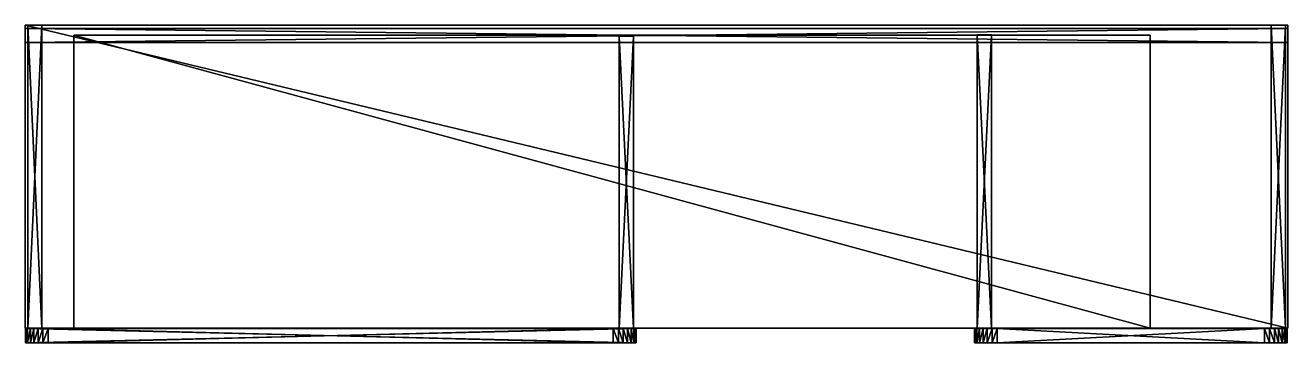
# Model space of a CAD drawing. Header units: centimetres. Extents: x -897 to 897, y -225 to 225.
import ezdxf

# ---------------------------------------------------------------- set-up
doc = ezdxf.new("R2010")
doc.units = ezdxf.units.CM
for name, color, linetype, true_color in [('back', 7, 'Continuous', 0x57e1c6), ('beige', 7, 'Continuous', 0x5858e1), ('grey', 7, 'Continuous', 0x57e1c6)]:
    doc.layers.add(name, color=color, linetype=linetype, true_color=true_color)

msp = doc.modelspace()

# ---------------------------------------------------------------- meshes
at = {"layer": 'back', "color": 116, "true_color": 0x06873a}
mesh = msp.add_polyface(dxfattribs=at)
corners = [(896.7, 200.8, 139.2), (-896.7, 200.8, 139.2), (896.7, 200.8, -181.1), (-896.7, 200.8, -181.1)]
mesh.append_faces([[corners[k] for k in face] for face in [(0, 1, 3), (3, 2, 0)]], dxfattribs={"vtx2": -1, "color": 116})
at = {"layer": 'beige', "color": 116, "true_color": 0x06873a}
mesh = msp.add_polyface(dxfattribs=at)
corners = [(-889.5, -225.2, 174), (-884.5, -225.2, 179), (-884.5, -205.2, 179), (-889.5, -205.2, 174), (-893.3, -225.2, 168), (-893.3, -205.2, 168), (-895.7, -225.2, 161.2), (-895.7, -205.2, 161.2), (-896.6, -225.2, 153.8), (-896.6, -205.2, 153.8), (-896.6, -205.2, 1.5), (-896.6, -225.2, 1.5), (-878.5, -205.2, 182.8), (-878.5, -225.2, 182.8), (-889.5, -225.2, -168.7), (-889.5, -205.2, -168.7), (-884.5, -205.2, -173.6), (-893.3, -225.2, -162.7), (-893.3, -205.2, -162.7), (-895.7, -225.2, -155.9), (-895.7, -205.2, -155.9), (-896.6, -225.2, -148.5), (-896.6, -205.2, -148.5), (-896.6, -225.2, -2.7), (-896.6, -205.2, -2.7), (-878.5, -225.2, -177.5)]
mesh.append_faces([[corners[k] for k in face] for face in [(3, 12, 10), (3, 10, 7), (6, 11, 13), (6, 13, 0), (19, 14, 25)]], dxfattribs={"vtx0": -1, "vtx1": -1, "vtx2": -1, "color": 116})
mesh.append_faces([[corners[k] for k in face] for face in [(5, 3, 7), (4, 6, 0)]], dxfattribs={"vtx1": -1, "color": 116})
mesh.append_faces([[corners[k] for k in face] for face in [(0, 1, 2), (2, 3, 0), (4, 0, 3), (3, 5, 4), (6, 4, 5), (5, 7, 6), (8, 6, 7), (7, 9, 8), (8, 9, 10), (10, 11, 8), (10, 9, 7), (6, 8, 11), (14, 15, 16), (17, 18, 15), (15, 14, 17), (19, 20, 18), (18, 17, 19), (21, 22, 20), (20, 19, 21), (21, 23, 24), (24, 22, 21), (16, 15, 18), (18, 20, 22), (23, 21, 19), (19, 17, 14)]], dxfattribs={"vtx2": -1, "color": 116})
mesh = msp.add_polyface(dxfattribs=at)
corners = [(-871.7, -225.2, 185.2), (-864.3, -225.2, 186.1), (-864.3, -205.2, 186.1), (-871.7, -205.2, 185.2), (-878.5, -225.2, 182.8), (-878.5, -205.2, 182.8), (-884.5, -225.2, 179), (-884.5, -205.2, 179), (-889.5, -205.2, 174), (-54, -205.2, 185.2), (-32.4, -205.2, 168), (-896.6, -205.2, 1.5), (-54, -225.2, 185.2), (-896.6, -225.2, 1.5), (-32.4, -225.2, 168), (-889.5, -225.2, 174), (-871.7, -225.2, -179.9), (-871.7, -205.2, -179.9), (-864.3, -205.2, -180.7), (-864.3, -225.2, -180.7), (-878.5, -225.2, -177.5), (-878.5, -205.2, -177.5), (-884.5, -225.2, -173.6), (-884.5, -205.2, -173.6), (-889.5, -225.2, -168.7), (-61.4, -205.2, -180.7), (-893.3, -205.2, -162.7), (-29.1, -205.2, -2.7), (-896.6, -205.2, -148.5), (-896.6, -205.2, -2.7), (-54, -225.2, -179.9), (-895.7, -225.2, -155.9), (-896.6, -225.2, -2.7), (-32.4, -225.2, -162.7), (-29.1, -225.2, 1.5)]
mesh.append_faces([[corners[k] for k in face] for face in [(5, 2, 9), (5, 10, 11), (12, 1, 4), (13, 14, 4), (17, 23, 26), (27, 26, 28), (20, 19, 30), (31, 20, 30), (32, 31, 33)]], dxfattribs={"vtx0": -1, "vtx1": -1, "vtx2": -1, "color": 116})
mesh.append_faces([[corners[k] for k in face] for face in [(29, 27, 28)]], dxfattribs={"vtx1": -1, "color": 116})
mesh.append_faces([[corners[k] for k in face] for face in [(0, 1, 2), (2, 3, 0), (4, 0, 3), (3, 5, 4), (6, 4, 5), (5, 7, 6), (8, 7, 5), (5, 3, 2), (1, 0, 4), (4, 6, 15), (16, 17, 18), (18, 19, 16), (20, 21, 17), (17, 16, 20), (22, 23, 21), (21, 20, 22), (23, 22, 24), (25, 18, 17), (17, 21, 23), (24, 22, 20), (20, 16, 19), (34, 13, 11), (27, 29, 32)]], dxfattribs={"vtx2": -1, "color": 116})
mesh = msp.add_polyface(dxfattribs=at)
corners = [(-54, -225.2, 185.2), (-54, -205.2, 185.2), (-61.4, -205.2, 186.1), (-61.4, -225.2, 186.1), (-47.2, -225.2, 182.8), (-47.2, -205.2, 182.8), (-54, -225.2, -179.9), (-61.4, -225.2, -180.7), (-61.4, -205.2, -180.7), (-54, -205.2, -179.9), (-47.2, -225.2, -177.5), (-47.2, -205.2, -177.5), (-864.3, -205.2, 186.1), (-878.5, -205.2, 182.8), (-32.4, -205.2, 168), (-29.1, -205.2, 153.8), (-29.1, -205.2, 1.5), (-896.6, -205.2, 1.5), (-896.6, -225.2, 1.5), (-29.1, -225.2, 1.5), (-29.1, -225.2, 153.8), (-32.4, -225.2, 168), (-864.3, -225.2, 186.1), (-878.5, -225.2, 182.8), (-864.3, -225.2, -180.7), (-864.3, -205.2, -180.7), (-871.7, -205.2, -179.9), (-30, -205.2, -155.9), (-893.3, -205.2, -162.7), (-29.1, -205.2, -2.7), (-41.2, -225.2, -173.6), (-895.7, -225.2, -155.9), (-32.4, -225.2, -162.7), (-896.6, -225.2, -2.7), (-29.1, -225.2, -148.5), (-29.1, -225.2, -2.7)]
mesh.append_faces([[corners[k] for k in face] for face in [(13, 1, 14), (14, 15, 17), (18, 20, 21), (21, 0, 23), (11, 8, 26), (27, 11, 26), (27, 26, 28), (29, 27, 28), (31, 6, 32), (33, 32, 34)]], dxfattribs={"vtx0": -1, "vtx1": -1, "vtx2": -1, "color": 116})
mesh.append_faces([[corners[k] for k in face] for face in [(35, 33, 34)]], dxfattribs={"vtx1": -1, "color": 116})
mesh.append_faces([[corners[k] for k in face] for face in [(0, 1, 2), (2, 3, 0), (4, 5, 1), (1, 0, 4), (6, 7, 8), (8, 9, 6), (10, 6, 9), (9, 11, 10), (12, 2, 1), (15, 16, 17), (18, 19, 20), (0, 3, 22), (3, 2, 12), (12, 22, 3), (8, 7, 24), (24, 25, 8), (11, 9, 8), (24, 7, 6), (6, 10, 30), (17, 16, 19), (33, 35, 29)]], dxfattribs={"vtx2": -1, "color": 116})
mesh = msp.add_polyface(dxfattribs=at)
corners = [(-41.2, -225.2, 179), (-41.2, -205.2, 179), (-47.2, -205.2, 182.8), (-47.2, -225.2, 182.8), (-36.2, -225.2, 174), (-36.2, -205.2, 174), (-32.4, -225.2, 168), (-32.4, -205.2, 168), (-30, -225.2, 161.2), (-30, -205.2, 161.2), (-29.1, -225.2, 153.8), (-41.2, -225.2, -173.6), (-47.2, -225.2, -177.5), (-47.2, -205.2, -177.5), (-41.2, -205.2, -173.6), (-36.2, -225.2, -168.7), (-36.2, -205.2, -168.7), (-32.4, -225.2, -162.7), (-32.4, -205.2, -162.7), (-30, -225.2, -155.9), (-30, -205.2, -155.9), (-29.1, -225.2, -148.5), (-29.1, -205.2, -148.5), (-54, -205.2, 185.2), (-29.1, -205.2, 153.8), (-54, -225.2, 185.2), (-54, -225.2, -179.9)]
mesh.append_faces([[corners[k] for k in face] for face in [(23, 1, 7), (6, 0, 25), (20, 16, 13), (26, 11, 17)]], dxfattribs={"vtx0": -1, "vtx1": -1, "vtx2": -1, "color": 116})
mesh.append_faces([[corners[k] for k in face] for face in [(0, 1, 2), (2, 3, 0), (4, 5, 1), (1, 0, 4), (6, 7, 5), (5, 4, 6), (8, 9, 7), (7, 6, 8), (9, 8, 10), (11, 12, 13), (13, 14, 11), (15, 11, 14), (14, 16, 15), (17, 15, 16), (16, 18, 17), (19, 17, 18), (18, 20, 19), (21, 19, 20), (20, 22, 21), (23, 2, 1), (1, 5, 7), (7, 9, 24), (10, 8, 6), (6, 4, 0), (0, 3, 25), (20, 18, 16), (16, 14, 13), (11, 15, 17), (17, 19, 21)]], dxfattribs={"vtx2": -1, "color": 116})
mesh = msp.add_polyface(dxfattribs=at)
corners = [(-29.1, -225.2, 153.8), (-29.1, -205.2, 153.8), (-30, -205.2, 161.2), (-29.1, -205.2, 1.5), (-29.1, -225.2, 1.5), (-29.1, -205.2, -148.5), (-29.1, -205.2, -2.7), (-29.1, -225.2, -2.7), (-29.1, -225.2, -148.5), (-30, -205.2, -155.9), (455.1, -225.2, 168), (458.9, -225.2, 174), (458.9, -205.2, 174), (455.1, -205.2, 168), (452.7, -225.2, 161.2), (452.7, -205.2, 161.2), (451.8, -225.2, 153.8), (451.8, -205.2, 153.8), (451.8, -205.2, -148.5), (451.8, -225.2, -148.5), (463.9, -205.2, -173.6), (458.9, -205.2, -168.7), (455.1, -205.2, -162.7), (452.7, -205.2, -155.9), (469.9, -205.2, 182.8), (452.7, -225.2, -155.9), (455.1, -225.2, -162.7), (458.9, -225.2, -168.7), (463.9, -225.2, -173.6)]
mesh.append_faces([[corners[k] for k in face] for face in [(20, 22, 18), (24, 18, 15), (19, 26, 28), (14, 19, 11)]], dxfattribs={"vtx0": -1, "vtx1": -1, "vtx2": -1, "color": 116})
mesh.append_faces([[corners[k] for k in face] for face in [(13, 12, 15), (10, 14, 11)]], dxfattribs={"vtx1": -1, "color": 116})
mesh.append_faces([[corners[k] for k in face] for face in [(0, 1, 2), (3, 1, 0), (0, 4, 3), (5, 6, 7), (7, 8, 5), (6, 5, 9), (10, 11, 12), (12, 13, 10), (14, 10, 13), (13, 15, 14), (16, 14, 15), (15, 17, 16), (18, 19, 16), (16, 17, 18), (20, 21, 22), (22, 23, 18), (18, 17, 15), (14, 16, 19), (19, 25, 26), (26, 27, 28), (26, 22, 21), (21, 27, 26), (25, 23, 22), (22, 26, 25), (19, 18, 23), (23, 25, 19)]], dxfattribs={"vtx2": -1, "color": 116})
mesh = msp.add_polyface(dxfattribs=at)
corners = [(476.7, -225.2, 185.2), (484.1, -225.2, 186.1), (484.1, -205.2, 186.1), (476.7, -205.2, 185.2), (469.9, -225.2, 182.8), (469.9, -205.2, 182.8), (463.9, -225.2, 179), (463.9, -205.2, 179), (458.9, -225.2, 174), (458.9, -205.2, 174), (863.6, -205.2, -180.7), (476.7, -205.2, -179.9), (469.9, -205.2, -177.5), (463.9, -205.2, -173.6), (451.8, -205.2, -148.5), (452.7, -205.2, 161.2), (463.9, -225.2, -173.6), (469.9, -225.2, -177.5), (476.7, -225.2, -179.9), (484.1, -225.2, -180.7), (863.6, -225.2, -180.7), (451.8, -225.2, -148.5), (484.1, -205.2, -180.7), (458.9, -225.2, -168.7), (458.9, -205.2, -168.7)]
mesh.append_faces([[corners[k] for k in face] for face in [(5, 2, 10), (10, 11, 13), (10, 13, 14), (5, 10, 14), (9, 5, 15), (16, 18, 20), (21, 16, 20), (20, 1, 4), (21, 20, 4), (21, 4, 8)]], dxfattribs={"vtx0": -1, "vtx1": -1, "vtx2": -1, "color": 116})
mesh.append_faces([[corners[k] for k in face] for face in [(0, 1, 2), (2, 3, 0), (4, 0, 3), (3, 5, 4), (6, 4, 5), (5, 7, 6), (8, 6, 7), (7, 9, 8), (9, 7, 5), (5, 3, 2), (11, 12, 13), (16, 17, 18), (18, 19, 20), (1, 0, 4), (4, 6, 8), (18, 11, 22), (22, 19, 18), (17, 12, 11), (11, 18, 17), (16, 13, 12), (12, 17, 16), (23, 24, 13), (13, 16, 23)]], dxfattribs={"vtx2": -1, "color": 116})
mesh = msp.add_polyface(dxfattribs=at)
corners = [(870.9, -225.2, 185.2), (870.9, -205.2, 185.2), (863.6, -205.2, 186.1), (863.6, -225.2, 186.1), (877.7, -225.2, 182.8), (877.7, -205.2, 182.8), (883.7, -225.2, 179), (883.7, -205.2, 179), (870.9, -225.2, -179.9), (863.6, -225.2, -180.7), (863.6, -205.2, -180.7), (870.9, -205.2, -179.9), (877.7, -225.2, -177.5), (877.7, -205.2, -177.5), (883.7, -225.2, -173.6), (883.7, -205.2, -173.6), (888.7, -205.2, 174), (895.8, -205.2, -148.5), (484.1, -205.2, 186.1), (484.1, -205.2, -180.7), (476.7, -205.2, -179.9), (895.8, -225.2, -148.5), (484.1, -225.2, 186.1), (484.1, -225.2, -180.7)]
mesh.append_faces([[corners[k] for k in face] for face in [(17, 15, 10), (5, 17, 10), (2, 5, 10), (9, 14, 21), (9, 21, 4), (9, 4, 3)]], dxfattribs={"vtx0": -1, "vtx1": -1, "vtx2": -1, "color": 116})
mesh.append_faces([[corners[k] for k in face] for face in [(15, 11, 10), (9, 3, 22)]], dxfattribs={"vtx0": -1, "vtx2": -1, "color": 116})
mesh.append_faces([[corners[k] for k in face] for face in [(18, 2, 10), (9, 8, 14)]], dxfattribs={"vtx1": -1, "vtx2": -1, "color": 116})
mesh.append_faces([[corners[k] for k in face] for face in [(0, 1, 2), (2, 3, 0), (4, 5, 1), (1, 0, 4), (6, 7, 5), (5, 4, 6), (8, 9, 10), (10, 11, 8), (12, 8, 11), (11, 13, 12), (14, 12, 13), (13, 15, 14), (2, 1, 5), (5, 7, 16), (15, 13, 11), (10, 19, 20), (8, 12, 14), (4, 0, 3), (3, 2, 18), (18, 22, 3), (10, 9, 23), (23, 19, 10)]], dxfattribs={"vtx2": -1, "color": 116})
mesh = msp.add_polyface(dxfattribs=at)
corners = [(888.7, -225.2, 174), (888.7, -205.2, 174), (883.7, -205.2, 179), (883.7, -225.2, 179), (892.5, -225.2, 168), (892.5, -205.2, 168), (895, -225.2, 161.2), (895, -205.2, 161.2), (895.8, -225.2, 153.8), (895.8, -205.2, 153.8), (895.8, -205.2, -148.5), (895.8, -225.2, -148.5), (888.7, -225.2, -168.7), (883.7, -225.2, -173.6), (883.7, -205.2, -173.6), (888.7, -205.2, -168.7), (892.5, -225.2, -162.7), (892.5, -205.2, -162.7), (895, -225.2, -155.9), (895, -205.2, -155.9), (877.7, -205.2, 182.8), (877.7, -225.2, 182.8)]
mesh.append_faces([[corners[k] for k in face] for face in [(20, 1, 7), (20, 7, 10), (10, 17, 14), (13, 16, 11), (11, 6, 0), (11, 0, 21)]], dxfattribs={"vtx0": -1, "vtx1": -1, "vtx2": -1, "color": 116})
mesh.append_faces([[corners[k] for k in face] for face in [(0, 1, 2), (2, 3, 0), (4, 5, 1), (1, 0, 4), (6, 7, 5), (5, 4, 6), (8, 9, 7), (7, 6, 8), (10, 9, 8), (8, 11, 10), (12, 13, 14), (14, 15, 12), (16, 12, 15), (15, 17, 16), (18, 16, 17), (17, 19, 18), (11, 18, 19), (19, 10, 11), (1, 5, 7), (7, 9, 10), (10, 19, 17), (17, 15, 14), (13, 12, 16), (16, 18, 11), (11, 8, 6), (6, 4, 0), (0, 3, 21)]], dxfattribs={"vtx2": -1, "color": 116})
at = {"layer": 'grey', "color": 116, "true_color": 0x06873a}
mesh = msp.add_polyface(dxfattribs=at)
corners = [(896.7, 220.8, 139.2), (-896.7, 220.8, 139.2), (896.7, 220.8, -181.1), (-896.7, 220.8, -181.1), (455.7, -204.4, -165.4), (455.7, -204.4, 128), (455.7, 211.5, -165.4), (455.7, 211.5, 128), (475.7, -204.4, -165.4), (475.7, -204.4, 128), (475.7, 211.5, -165.4), (475.7, 211.5, 128), (-52.8, -204.4, -165.4), (-52.8, -204.4, 128), (-52.8, 209.8, -165.4), (-52.8, 209.8, 128), (-32.8, -204.4, -165.4), (-32.8, -204.4, 128), (-32.8, 209.8, -165.4), (-32.8, 209.8, 128), (-893, -204.4, -165.4), (-893, -204.4, 128), (-893, 225.2, -165.4), (-893, 225.2, 128), (-873, -204.4, -165.4), (-873, -204.4, 128), (-873, 225.2, -165.4), (-873, 225.2, 128), (873.3, -204.4, -165.4), (873.3, -204.4, 128), (873.3, 225.2, -165.4), (873.3, 225.2, 128), (893.3, -204.4, -165.4), (893.3, -204.4, 128), (893.3, 225.2, -165.4), (893.3, 225.2, 128), (896.7, -204.4, 127.6), (-896.7, -204.4, 127.6), (896.7, 225.2, 127.6), (-896.7, 225.2, 127.6), (896.7, -204.4, 147.6), (-896.7, -204.4, 147.6), (896.7, 225.2, 147.6), (-896.7, 225.2, 147.6), (701.1, -204.4, -12.5), (-827.8, -204.4, -12.5), (701.1, 211.4, -12.5), (-827.8, 211.4, -12.5), (701.1, -204.4, 7.5), (-827.8, -204.4, 7.5), (701.1, 211.4, 7.5), (-827.8, 211.4, 7.5), (896.7, -204.4, -186.1), (-896.7, -204.4, -186.1), (896.7, 225.2, -186.1), (-896.7, 225.2, -186.1), (896.7, -204.4, -166.1), (-896.7, -204.4, -166.1), (896.7, 225.2, -166.1), (-896.7, 225.2, -166.1), (896.7, 200.8, 139.2), (-896.7, 200.8, 139.2), (896.7, 200.8, -181.1), (-896.7, 200.8, -181.1)]
mesh.append_faces([[corners[k] for k in face] for face in [(0, 2, 3), (3, 1, 0), (60, 0, 1), (1, 61, 60), (61, 1, 3), (3, 63, 61), (63, 3, 2), (2, 62, 63), (62, 2, 0), (0, 60, 62), (4, 5, 7), (7, 6, 4), (8, 10, 11), (11, 9, 8), (4, 8, 9), (9, 5, 4), (5, 9, 11), (11, 7, 5), (7, 11, 10), (10, 6, 7), (6, 10, 8), (8, 4, 6), (12, 13, 15), (15, 14, 12), (16, 18, 19), (19, 17, 16), (12, 16, 17), (17, 13, 12), (13, 17, 19), (19, 15, 13), (15, 19, 18), (18, 14, 15), (14, 18, 16), (16, 12, 14), (20, 21, 23), (23, 22, 20), (24, 26, 27), (27, 25, 24), (20, 24, 25), (25, 21, 20), (21, 25, 27), (27, 23, 21), (23, 27, 26), (26, 22, 23), (22, 26, 24), (24, 20, 22), (28, 29, 31), (31, 30, 28), (32, 34, 35), (35, 33, 32), (28, 32, 33), (33, 29, 28), (29, 33, 35), (35, 31, 29), (31, 35, 34), (34, 30, 31), (30, 34, 32), (32, 28, 30), (36, 37, 39), (39, 38, 36), (40, 42, 43), (43, 41, 40), (36, 40, 41), (41, 37, 36), (37, 41, 43), (43, 39, 37), (39, 43, 42), (42, 38, 39), (38, 42, 40), (40, 36, 38), (44, 45, 47), (47, 46, 44), (48, 50, 51), (51, 49, 48), (44, 48, 49), (49, 45, 44), (45, 49, 51), (51, 47, 45), (47, 51, 50), (50, 46, 47), (46, 50, 48), (48, 44, 46), (52, 53, 55), (55, 54, 52), (56, 58, 59), (59, 57, 56), (52, 56, 57), (57, 53, 52), (53, 57, 59), (59, 55, 53), (55, 59, 58), (58, 54, 55), (54, 58, 56), (56, 52, 54)]], dxfattribs={"vtx2": -1, "color": 116})

doc.saveas('drawing.dxf')
